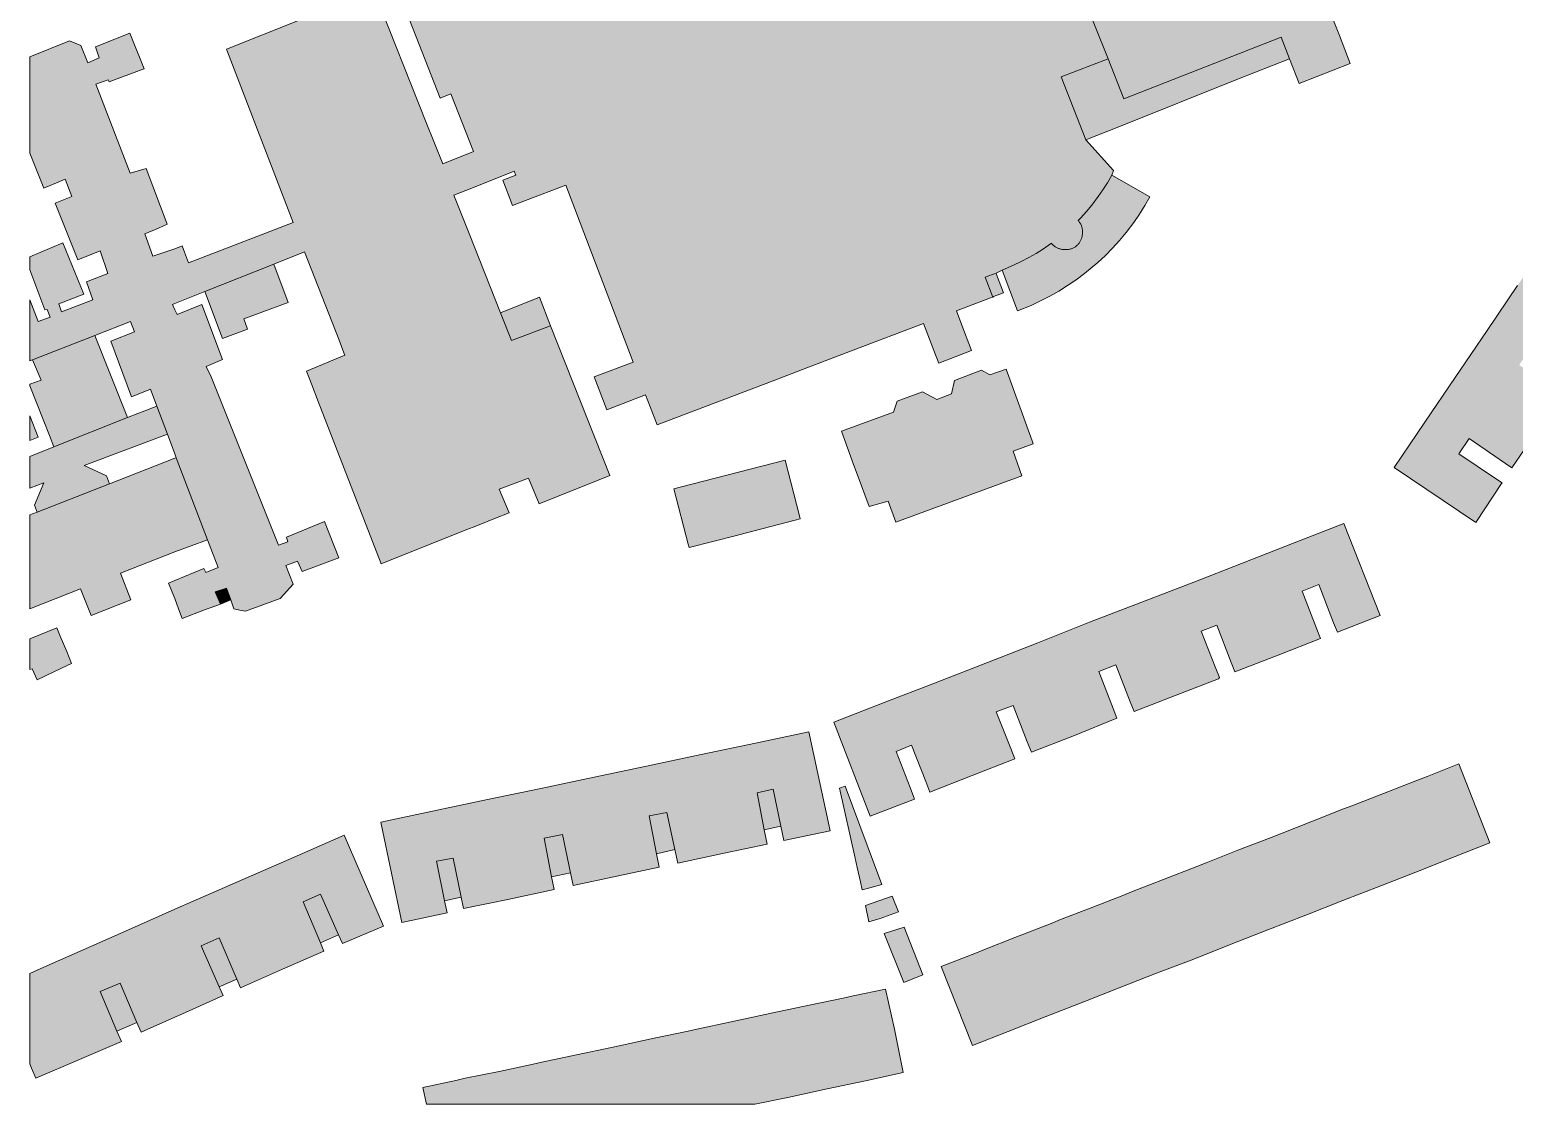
# Model space of a CAD drawing. Header units: millimetres. Extents: x -103 to 511, y -35 to 333.
# Drawn here: x -102.6 to 100.2, y -35.4 to 111.4 of the extents above; entities that cross this region are included whole.
import ezdxf

# ---------------------------------------------------------------- set-up
doc = ezdxf.new("R2010")
doc.units = ezdxf.units.MM
doc.header["$MEASUREMENT"] = 0
for name, color, linetype, lineweight in [('hospital', 7, 'Continuous', 0), ('public services', 7, 'Continuous', 0), ('residential', 7, 'Continuous', 0)]:
    doc.layers.add(name, color=color, linetype=linetype, lineweight=lineweight)

msp = doc.modelspace()

# ---------------------------------------------------------------- hatches: boundary and pattern name
at = {"layer": 'hospital', "true_color": 0x50b2e5, "transparency": 33554687}
h = msp.add_hatch(color=143, dxfattribs=at)
edge = h.paths.add_edge_path()
edge.add_spline(control_points=[(66.97, 170.95), (66.97, 170.95), (66.07, 173.4), (66.07, 173.4), (66.07, 173.4), (65.72, 173.25), (65.72, 173.25), (65.72, 173.25), (59.98, 171.01), (59.98, 171.01), (59.98, 171.01), (57.37, 169.95), (57.37, 169.95), (57.37, 169.95), (55.17, 169.1), (55.17, 169.1), (55.17, 169.1), (47.22, 165.95), (47.22, 165.95), (47.22, 165.95), (45.94, 165.45), (45.94, 165.45), (45.94, 165.45), (36.12, 161.55), (36.12, 161.55), (36.12, 161.55), (30.57, 159.4), (30.57, 159.4), (30.57, 159.4), (27.62, 158.25), (27.62, 158.25), (27.62, 158.25), (28.52, 155.85), (28.52, 155.85), (28.52, 155.85), (28.82, 155.1), (28.82, 155.1), (28.82, 155.1), (26.57, 154.2), (26.57, 154.2), (26.57, 154.2), (25.62, 153.85), (25.62, 153.85), (25.62, 153.85), (21.47, 152.2), (21.47, 152.2), (21.47, 152.2), (27.57, 137), (27.57, 137), (27.57, 137), (31.57, 138.55), (31.57, 138.55), (31.57, 138.55), (32.52, 138.95), (32.52, 138.95), (32.52, 138.95), (34.47, 134), (34.47, 134), (34.47, 134), (30.37, 132.4), (30.37, 132.4), (30.37, 132.4), (32.67, 126.6), (32.67, 126.6), (32.67, 126.6), (31.87, 126.3), (31.87, 126.3), (31.87, 126.3), (34.57, 119.35), (34.57, 119.35), (34.57, 119.35), (39.27, 121.2), (39.27, 121.2), (39.27, 121.2), (44.75, 107.41), (44.75, 107.41), (44.75, 107.41), (46.92, 101.95), (46.92, 101.95), (46.92, 101.95), (68.39, 110.39), (68.39, 110.39), (68.39, 110.39), (69.54, 107.43), (69.54, 107.43), (69.54, 107.43), (70.85, 104.08), (70.85, 104.08), (70.85, 104.08), (77.84, 106.8), (77.84, 106.8), (77.84, 106.8), (76.35, 110.61), (76.35, 110.61), (76.35, 110.61), (75.65, 112.43), (75.65, 112.43), (75.65, 112.43), (75.37, 113.14), (75.37, 113.14), (75.37, 113.14), (90.52, 119.1), (90.52, 119.1), (90.52, 119.1), (87.12, 127.75), (87.12, 127.75), (87.12, 127.75), (87.97, 128.05), (87.97, 128.05), (87.97, 128.05), (90.17, 128.95), (90.17, 128.95), (90.17, 128.95), (91.77, 124.85), (91.77, 124.85), (91.77, 124.85), (99.27, 127.75), (99.27, 127.75), (99.27, 127.75), (98.82, 128.85), (98.82, 128.85), (98.82, 128.85), (94.37, 140.15), (94.37, 140.15), (94.37, 140.15), (93.87, 141.5), (93.87, 141.5), (93.87, 141.5), (87.33, 158.39), (87.33, 158.39), (87.33, 158.39), (80.04, 155.83), (80.04, 155.83), (80.04, 155.83), (79.22, 157.9), (79.22, 157.9), (79.22, 157.9), (79.97, 158.2), (79.97, 158.2), (79.97, 158.2), (77.62, 164.2), (77.62, 164.2), (77.62, 164.2), (74.32, 162.9), (74.32, 162.9), (74.32, 162.9), (73.62, 162.65), (73.62, 162.65), (73.62, 162.65), (70.22, 171.35), (70.22, 171.35), (70.22, 171.35), (67.27, 170.25), (67.27, 170.25), (67.27, 170.25), (66.97, 170.95), (66.97, 170.95), (66.97, 170.95), (66.97, 170.95), (66.97, 170.95)], knot_values=[0, 0, 0, 0, 1, 1, 1, 2, 2, 2, 3, 3, 3, 4, 4, 4, 5, 5, 5, 6, 6, 6, 7, 7, 7, 8, 8, 8, 9, 9, 9, 10, 10, 10, 11, 11, 11, 12, 12, 12, 13, 13, 13, 14, 14, 14, 15, 15, 15, 16, 16, 16, 17, 17, 17, 18, 18, 18, 19, 19, 19, 20, 20, 20, 21, 21, 21, 22, 22, 22, 23, 23, 23, 24, 24, 24, 25, 25, 25, 26, 26, 26, 27, 27, 27, 28, 28, 28, 29, 29, 29, 30, 30, 30, 31, 31, 31, 32, 32, 32, 33, 33, 33, 34, 34, 34, 35, 35, 35, 36, 36, 36, 37, 37, 37, 38, 38, 38, 39, 39, 39, 40, 40, 40, 41, 41, 41, 42, 42, 42, 43, 43, 43, 44, 44, 44, 45, 45, 45, 46, 46, 46, 47, 47, 47, 48, 48, 48, 49, 49, 49, 50, 50, 50, 51, 51, 51, 52, 52, 52, 53, 53, 53, 53], degree=3, periodic=0)
edge = h.paths.add_edge_path()
edge.add_spline(control_points=[(49.49, 149.45), (49.49, 149.45), (59.54, 153.4), (59.54, 153.4), (59.54, 153.4), (62.74, 145.25), (62.74, 145.25), (62.74, 145.25), (52.69, 141.3), (52.69, 141.3), (52.69, 141.3), (49.49, 149.45), (49.49, 149.45), (49.49, 149.45), (49.49, 149.45), (49.49, 149.45)], knot_values=[0, 0, 0, 0, 1, 1, 1, 2, 2, 2, 3, 3, 3, 4, 4, 4, 5, 5, 5, 5], degree=3, periodic=0)
edge.add_line((49.49, 149.45), (49.49, 149.45))
edge = h.paths.add_edge_path()
edge.add_spline(control_points=[(50.92, 126.7), (50.92, 126.7), (56.67, 128.95), (56.67, 128.95), (56.67, 128.95), (70.27, 134.35), (70.27, 134.35), (70.27, 134.35), (73.47, 126.25), (73.47, 126.25), (73.47, 126.25), (59.77, 120.85), (59.77, 120.85), (59.77, 120.85), (54.12, 118.6), (54.12, 118.6), (54.12, 118.6), (50.92, 126.7), (50.92, 126.7)], knot_values=[0, 0, 0, 0, 1, 1, 1, 2, 2, 2, 3, 3, 3, 4, 4, 4, 5, 5, 5, 6, 6, 6, 6], degree=3, periodic=0)
edge.add_line((50.92, 126.7), (50.92, 126.7))
for points in [[(-102.55, 78.62), (-100.48, 73.15), (-100.18, 73.2), (-99.78, 72.15), (-101.38, 71.55), (-102.55, 74.5), (-102.55, 66.16), (-102.18, 66.3), (-93.64, 69.65), (-88.78, 71.55), (-88.23, 70.15), (-91.48, 68.85), (-88.63, 61.25), (-86.03, 62.3), (-85.18, 60), (-83.73, 56.15), (-82.73, 53.45), (-82.54, 52.94), (-78.26, 41.71), (-76.83, 37.95), (-78.48, 37.25), (-78.78, 37.8), (-82.73, 36.15), (-83.58, 35.8), (-83.08, 34.55), (-82.73, 33.7), (-82.23, 32.3), (-81.73, 30.95), (-78.68, 32.15), (-76.48, 32.95), (-77.23, 34.6), (-75.68, 35.1), (-75.08, 33.5), (-74.68, 32.3), (-73.63, 32.05), (-73.08, 31.95), (-68.33, 33.7), (-66.58, 35.65), (-67.58, 38.2), (-65.98, 38.8), (-65.33, 37.4), (-60.33, 39.25), (-62.28, 44.2), (-67.48, 42.1), (-67.28, 41.45), (-68.58, 41), (-77.78, 64), (-78.43, 65.4), (-76.23, 66.35), (-79.03, 73.85), (-82.43, 72.5), (-82.73, 73.15), (-83.03, 73.85), (-82.73, 74), (-78.61, 75.64), (-69.19, 79.39), (-65.03, 81.05), (-60.28, 69), (-59.63, 67.25), (-59.51, 66.96), (-64.76, 64.77), (-64.03, 62.9), (-63.13, 60.6), (-54.53, 38.45), (-42.85, 43.11), (-41.63, 43.59), (-38.93, 44.66), (-37.08, 45.4), (-38.43, 48.65), (-34.43, 50.15), (-32.98, 46.65), (-23.33, 50.5), (-31.43, 70.95), (-36.73, 68.95), (-38.23, 72.75), (-42.53, 83.55), (-44.63, 88.8), (-42.18, 89.75), (-36.36, 92.1), (-36.14, 91.52), (-37.92, 90.85), (-36.61, 87.4), (-34.83, 88.08), (-29.34, 90.17), (-20.13, 66.01), (-25.46, 63.98), (-23.74, 59.49), (-18.42, 61.52), (-17.5, 59.09), (-16.85, 57.41), (-1, 63.46), (3.6, 65.21), (9.93, 67.62), (19.55, 71.29), (21.19, 66.99), (21.62, 65.87), (26.1, 67.58), (24.78, 71.04), (24.03, 73), (28.7, 74.78), (28.99, 74.89), (27.95, 77.6), (29.45, 78.17), (30.27, 78.54), (31.84, 79.24), (32.88, 79.73), (33.92, 80.27), (34.94, 80.85), (35.92, 81.47), (36.9, 82.14), (37.02, 82.23), (37.08, 82.15), (37.15, 82.08), (37.22, 82.01), (37.3, 81.94), (37.37, 81.88), (37.45, 81.82), (37.53, 81.76), (37.62, 81.71), (37.71, 81.66), (37.79, 81.62), (37.88, 81.57), (37.98, 81.54), (38.07, 81.5), (38.17, 81.47), (38.26, 81.44), (38.36, 81.42), (38.46, 81.4), (38.56, 81.38), (38.66, 81.37), (38.76, 81.36), (38.86, 81.36), (38.96, 81.36), (39.06, 81.36), (39.16, 81.37), (39.26, 81.38), (39.36, 81.39), (39.46, 81.41), (39.55, 81.43), (39.65, 81.46), (39.75, 81.49), (39.84, 81.52), (39.93, 81.56), (40.02, 81.6), (40.11, 81.65), (40.2, 81.7), (40.28, 81.75), (40.36, 81.81), (40.46, 81.89), (40.53, 81.96), (40.61, 82.03), (40.67, 82.1), (40.74, 82.18), (40.8, 82.26), (40.85, 82.34), (40.91, 82.42), (40.96, 82.51), (41, 82.6), (41.04, 82.69), (41.08, 82.78), (41.12, 82.87), (41.15, 82.97), (41.18, 83.06), (41.2, 83.16), (41.22, 83.26), (41.23, 83.36), (41.25, 83.46), (41.26, 83.56), (41.26, 83.66), (41.26, 83.76), (41.26, 83.86), (41.25, 83.96), (41.24, 84.06), (41.23, 84.16), (41.21, 84.26), (41.19, 84.36), (41.16, 84.45), (41.13, 84.55), (41.1, 84.64), (41.06, 84.73), (41.02, 84.82), (40.97, 84.91), (40.92, 85), (40.87, 85.08), (40.81, 85.17), (40.75, 85.24), (40.66, 85.35), (41.01, 85.71), (41.8, 86.58), (42.55, 87.46), (43.41, 88.6), (44.05, 89.53), (44.66, 90.48), (45.26, 91.54), (45.47, 92.19), (41.72, 96.35), (38.36, 104.97), (44.75, 107.41), (39.27, 121.2), (34.57, 119.35), (31.87, 126.3), (32.67, 126.6), (30.37, 132.4), (34.47, 134), (32.52, 138.95), (31.57, 138.55), (27.57, 137), (26.43, 135.89), (24.92, 135.8), (23.95, 135.61), (22.77, 135.2), (19.81, 134), (17.77, 139.28), (12.67, 152.45), (10.07, 159.2), (9.97, 159.45), (-19.74, 147.93), (-58.48, 132.9), (-53.13, 119.1), (-46.48, 102.05), (-45.03, 102.65), (-41.93, 94.75), (-46.13, 93.1), (-48.38, 98.75), (-55.53, 116.8), (-75.68, 108.75), (-75.53, 108.4), (-66.58, 85.05), (-80.88, 79.55), (-81.43, 81), (-81.73, 81.9), (-82.73, 81.45), (-85.73, 80.45), (-86.83, 83.5), (-84.98, 84.3), (-83.78, 84.85), (-86.63, 92.45), (-88.83, 91.8), (-93.53, 103.95), (-91.83, 104.55), (-91.68, 104.3), (-87.18, 105.95), (-86.93, 106.05), (-88.88, 110.95), (-93.58, 109.05), (-93.08, 107.55), (-94.63, 106.9), (-95.58, 109.25), (-97.13, 109.9), (-102.55, 107.7), (-102.55, 94.53), (-100.61, 89.77), (-97.72, 90.99), (-96.78, 88.6), (-99.08, 87.7), (-95.98, 79.95), (-92.93, 81.2), (-91.88, 78.1), (-94.78, 76.95), (-93.93, 74.5), (-98.23, 72.85), (-98.58, 73.95), (-95.18, 75.3), (-98.03, 82.3), (-102.55, 80.4)], [(44.75, 107.41), (38.36, 104.97), (41.72, 96.35), (46.22, 98.15), (62.57, 104.7), (69.54, 107.43), (68.39, 110.39), (46.92, 101.95)], [(45.26, 91.54), (44.66, 90.48), (44.05, 89.53), (43.41, 88.6), (42.55, 87.46), (41.8, 86.58), (41.01, 85.71), (40.66, 85.35), (40.75, 85.24), (40.81, 85.17), (40.87, 85.08), (40.92, 85), (40.97, 84.91), (41.02, 84.82), (41.06, 84.73), (41.1, 84.64), (41.13, 84.55), (41.16, 84.45), (41.19, 84.36), (41.21, 84.26), (41.23, 84.16), (41.24, 84.06), (41.25, 83.96), (41.26, 83.86), (41.26, 83.76), (41.26, 83.66), (41.26, 83.56), (41.25, 83.46), (41.23, 83.36), (41.22, 83.26), (41.2, 83.16), (41.18, 83.06), (41.15, 82.97), (41.12, 82.87), (41.08, 82.78), (41.04, 82.69), (41, 82.6), (40.96, 82.51), (40.91, 82.42), (40.85, 82.34), (40.8, 82.26), (40.74, 82.18), (40.67, 82.1), (40.61, 82.03), (40.53, 81.96), (40.46, 81.89), (40.36, 81.81), (40.28, 81.75), (40.2, 81.7), (40.11, 81.65), (40.02, 81.6), (39.93, 81.56), (39.84, 81.52), (39.75, 81.49), (39.65, 81.46), (39.55, 81.43), (39.46, 81.41), (39.36, 81.39), (39.26, 81.38), (39.16, 81.37), (39.06, 81.36), (38.96, 81.36), (38.86, 81.36), (38.76, 81.36), (38.66, 81.37), (38.56, 81.38), (38.46, 81.4), (38.36, 81.42), (38.26, 81.44), (38.17, 81.47), (38.07, 81.5), (37.98, 81.54), (37.88, 81.57), (37.79, 81.62), (37.71, 81.66), (37.62, 81.71), (37.53, 81.76), (37.45, 81.82), (37.37, 81.88), (37.3, 81.94), (37.22, 82.01), (37.15, 82.08), (37.08, 82.15), (37.02, 82.23), (36.9, 82.14), (35.92, 81.47), (34.94, 80.85), (33.92, 80.27), (32.88, 79.73), (31.84, 79.24), (30.27, 78.54), (32.39, 72.98), (34.26, 73.75), (35.54, 74.35), (36.79, 75), (38.02, 75.7), (39.21, 76.45), (40.38, 77.25), (41.51, 78.09), (43.35, 79.62), (44.38, 80.58), (45.37, 81.58), (46.32, 82.63), (47.23, 83.71), (48.28, 85.09), (49.05, 86.22), (49.79, 87.37), (50.47, 88.56)], [(-69.19, 79.39), (-78.61, 75.64), (-76.23, 69.24), (-72.8, 70.52), (-73.31, 71.9), (-67.24, 74.15)], [(29.45, 78.17), (27.95, 77.6), (28.99, 74.89), (29.12, 74.94), (30.48, 75.46), (29.52, 77.98)], [(-38.23, 72.75), (-36.73, 68.95), (-31.43, 70.95), (-32.93, 74.85)], [(-102.55, 62.97), (-102.55, 62.77), (-101.58, 60.33), (-99.86, 55.98), (-99.24, 54.43), (-89.18, 58.41), (-93.64, 69.65), (-102.18, 66.3), (-100.98, 63.55)], [(-102.55, 53.12), (-102.55, 48.76), (-100.63, 49.5), (-101.88, 46.45), (-101.53, 45.51), (-91.64, 49.38), (-92.08, 50.45), (-95.13, 51.85), (-83.73, 56.15), (-85.18, 60), (-89.18, 58.41), (-99.24, 54.43)], [(-102.55, 55.29), (-101.4, 55.75), (-102.55, 58.65)], [(-102.55, 45.11), (-102.55, 32.31), (-95.6, 35.04), (-94.16, 31.38), (-88.74, 33.51), (-90.17, 37.16), (-82.73, 40.08), (-78.26, 41.71), (-82.54, 52.94), (-82.73, 52.87), (-91.64, 49.38), (-101.53, 45.51)], [(-76.48, 32.95), (-75.08, 33.5), (-75.68, 35.1), (-77.23, 34.6)], [(-102.55, 28.19), (-102.55, 23.99), (-102.23, 24.1), (-101.53, 22.6), (-98.23, 24.2), (-96.83, 24.8), (-97.48, 26.45), (-98.38, 28.55), (-98.83, 29.7)]]:
    msp.add_hatch(color=143, dxfattribs=at).paths.add_polyline_path(points)
at = {"layer": 'public services', "true_color": 0xef5797, "transparency": 33554687}
for points in [[(10.47, 50.67), (12.12, 46.25), (14.72, 47), (15.77, 44.15), (32.97, 50.45), (31.77, 53.85), (34.52, 54.85), (34.38, 55.24), (30.82, 65.05), (28.62, 64.25), (27.47, 64.9), (23.77, 63.5), (23.37, 61.65), (21.37, 60.9), (19.42, 61.95), (15.92, 60.65), (15.42, 59.15), (8.32, 56.55), (9.97, 52)], [(2.02, 44.4), (2.7, 44.58), (2.59, 45.01), (0.63, 52.62), (-13.7, 48.92), (-14.57, 48.7), (-12.61, 41.14), (-12.49, 40.66), (-6, 42.33), (-4.82, 42.63)]]:
    msp.add_hatch(color=233, dxfattribs=at).paths.add_polyline_path(points)
at = {"layer": 'residential', "true_color": 0xfedcaf, "transparency": 33554687}
for points in [[(145.57, 118.6), (144.47, 119.35), (134.36, 126.19), (130.8, 128.6), (130.76, 128.62), (128.7, 125.55), (127.96, 124.45), (131.56, 122.02), (130.17, 119.95), (125.92, 113.7), (121.57, 107.3), (117.57, 101.35), (113.22, 94.95), (109.02, 88.8), (104.97, 82.75), (100.67, 76.45), (96.52, 70.3), (92.17, 63.9), (88.02, 57.8), (83.82, 51.6), (94.97, 44.1), (98.51, 49.41), (98.57, 49.5), (97.69, 50.09), (92.67, 53.45), (94.07, 55.55), (99.06, 52.14), (99.92, 51.55), (103.27, 56.45), (106.77, 61.6), (105.82, 62.25), (100.92, 65.6), (102.27, 67.65), (107.21, 64.32), (108.12, 63.7), (111.62, 68.9), (115.12, 74), (114.14, 74.67), (109.27, 78), (110.72, 80.2), (115.62, 76.88), (116.61, 76.2), (120.12, 81.35), (123.62, 86.5), (122.55, 87.23), (117.77, 90.45), (119.27, 92.7), (124.04, 89.46), (125.17, 88.7), (128.62, 93.7), (132.02, 98.7), (131.12, 99.31), (126.12, 102.7), (127.57, 104.9), (132.63, 101.51), (133.54, 100.9), (136.97, 106), (140.37, 111.05), (139.55, 111.61), (134.42, 115.1), (135.67, 117), (140.83, 113.46), (141.72, 112.85), (141.73, 112.88)], [(76.97, 43.95), (70.17, 41.3), (62.97, 38.5), (56.47, 35.95), (49.22, 33.15), (42.22, 30.45), (35.17, 27.65), (28.27, 24.95), (21.02, 22.15), (14.17, 19.5), (7.27, 16.8), (12.27, 3.95), (18.32, 6.3), (17.71, 7.88), (15.82, 12.8), (17.92, 13.65), (19.85, 8.71), (20.42, 7.25), (26.17, 9.5), (31.77, 11.7), (32.02, 11.8), (31.45, 13.23), (29.47, 18.2), (31.77, 19.1), (33.72, 14.11), (34.27, 12.7), (40.17, 15), (45.95, 17.34), (45.43, 18.67), (43.47, 23.75), (45.82, 24.65), (47.79, 19.59), (48.31, 18.26), (54.07, 20.5), (59.82, 22.75), (59.97, 22.9), (59.48, 24.14), (57.47, 29.25), (59.62, 30.05), (61.58, 24.96), (62.07, 23.7), (67.97, 25.95), (73.77, 28.25), (73.28, 29.51), (71.27, 34.7), (73.52, 35.6), (75.56, 30.4), (76.07, 29.1), (81.92, 31.4)], [(3.87, 15.5), (-3.43, 13.95), (-10.83, 12.4), (-18.28, 10.8), (-25.43, 9.3), (-32.73, 7.75), (-40.03, 6.25), (-47.53, 4.65), (-54.58, 3.15), (-54.53, 2.9), (-51.73, -10.55), (-45.53, -9.25), (-45.88, -7.58), (-46.98, -2.2), (-44.73, -1.75), (-43.61, -7.08), (-43.28, -8.65), (-37.23, -7.4), (-30.93, -6.05), (-31.26, -4.34), (-32.28, 0.95), (-29.78, 1.45), (-28.69, -3.77), (-28.33, -5.5), (-22.33, -4.25), (-16.58, -3), (-16.94, -1.17), (-17.93, 4), (-15.53, 4.45), (-14.43, -0.61), (-14.03, -2.45), (-7.93, -1.15), (-1.83, 0.15), (-2.21, 2.09), (-3.18, 7.15), (-0.98, 7.65), (0.06, 2.6), (0.46, 0.66), (6.77, 1.95)], [(61.57, -13.5), (66.57, -11.55), (71.77, -9.55), (76.82, -7.55), (82.02, -5.55), (86.77, -3.7), (92.17, -1.55), (96.92, 0.3), (92.67, 11.1), (88.32, 9.4), (87.02, 8.9), (82.37, 7.05), (78.07, 5.4), (76.92, 4.95), (72.67, 3.3), (68.32, 1.55), (67.02, 1.05), (62.47, -0.7), (58.17, -2.4), (56.87, -2.9), (52.17, -4.75), (47.97, -6.35), (46.77, -6.85), (42.32, -8.6), (38.27, -10.15), (36.97, -10.7), (32.02, -12.6), (27.87, -14.25), (26.77, -14.7), (21.97, -16.55), (26.22, -27.35), (31.12, -25.45), (36.17, -23.45), (41.42, -21.4), (46.27, -19.5), (51.37, -17.5), (56.47, -15.55)], [(-2.21, 2.09), (0.06, 2.6), (-0.98, 7.65), (-3.18, 7.15)], [(11.17, -6.1), (12.21, -5.81), (13.04, -5.58), (13.83, -5.37), (8.83, 8.08), (8.07, 7.8), (10.21, -1.79), (10.49, -3.04), (10.92, -4.99)], [(-16.94, -1.17), (-14.43, -0.61), (-15.53, 4.45), (-17.93, 4)], [(-102.55, -17.53), (-102.55, -29.89), (-102.31, -30.48), (-101.73, -31.85), (-95.73, -29.3), (-90.03, -26.8), (-90.63, -25.41), (-92.93, -20), (-90.18, -18.85), (-87.9, -24.22), (-87.33, -25.55), (-82.73, -23.5), (-81.68, -23.05), (-76.13, -20.55), (-76.66, -19.34), (-79.13, -13.75), (-76.68, -12.65), (-74.28, -18.31), (-73.78, -19.5), (-68.03, -16.95), (-62.36, -14.47), (-62.84, -13.34), (-65.18, -7.75), (-62.83, -6.7), (-60.36, -12.26), (-59.83, -13.45), (-54.23, -11.05), (-59.58, 1.35), (-66.43, -1.65), (-73.43, -4.7), (-80.23, -7.65), (-82.73, -8.75), (-87.03, -10.65), (-94.13, -13.8), (-101.03, -16.85)], [(-31.26, -4.34), (-28.69, -3.77), (-29.78, 1.45), (-32.28, 0.95)], [(-45.88, -7.58), (-43.61, -7.08), (-44.73, -1.75), (-46.98, -2.2)], [(-60.36, -12.26), (-62.83, -6.7), (-65.18, -7.75), (-62.84, -13.34)], [(13.62, -10), (16.12, -9.1), (15.27, -6.95), (11.62, -8.25), (12.07, -10.45)], [(19.47, -17.7), (16.92, -11.2), (14.17, -12.05), (16.87, -18.75)], [(-74.28, -18.31), (-76.68, -12.65), (-79.13, -13.75), (-76.66, -19.34)], [(-90.63, -25.41), (-87.9, -24.22), (-90.18, -18.85), (-92.93, -20)], [(-48.34, -35.4), (-3.52, -35.4), (1.02, -34.45), (6.37, -33.3), (11.62, -32.2), (16.77, -31.05), (15.57, -25.15), (14.37, -19.65), (9.92, -20.6), (8.57, -20.9), (3.92, -21.85), (-1.03, -22.9), (-2.08, -23.15), (-6.73, -24.15), (-11.43, -25.15), (-12.63, -25.4), (-17.23, -26.35), (-22.03, -27.4), (-23.08, -27.65), (-27.88, -28.65), (-32.58, -29.65), (-33.78, -29.9), (-38.43, -30.9), (-43.08, -31.85), (-44.33, -32.15), (-48.83, -33.1)]]:
    msp.add_hatch(color=41, dxfattribs=at).paths.add_polyline_path(points)

# ---------------------------------------------------------------- linework, layer by layer
at = {"layer": 'hospital', "color": 18, "lineweight": 5, "true_color": 0x000000}
for points in [[(-53.13, 119.1), (-46.48, 102.05), (-45.03, 102.65), (-41.93, 94.75), (-46.13, 93.1), (-48.38, 98.75), (-55.53, 116.8), (-75.68, 108.75), (-75.53, 108.4), (-66.58, 85.05), (-80.88, 79.55), (-81.43, 81), (-81.73, 81.9), (-82.73, 81.45), (-85.73, 80.45), (-86.83, 83.5), (-84.98, 84.3), (-83.78, 84.85), (-86.63, 92.45), (-88.83, 91.8), (-93.53, 103.95), (-91.83, 104.55), (-91.68, 104.3), (-87.18, 105.95), (-86.93, 106.05), (-88.88, 110.95), (-93.58, 109.05), (-93.08, 107.55), (-94.63, 106.9), (-95.58, 109.25), (-97.13, 109.9), (-102.55, 107.7), (-102.55, 94.53), (-100.61, 89.77), (-97.72, 90.99), (-96.78, 88.6), (-99.08, 87.7), (-95.98, 79.95), (-92.93, 81.2), (-91.88, 78.1), (-94.78, 76.95), (-93.93, 74.5), (-98.23, 72.85), (-98.58, 73.95), (-95.18, 75.3), (-98.03, 82.3), (-102.55, 80.4), (-102.55, 78.62), (-100.48, 73.15), (-100.18, 73.2), (-99.78, 72.15), (-101.38, 71.55), (-102.55, 74.5), (-102.55, 66.16), (-102.18, 66.3), (-93.64, 69.65), (-88.78, 71.55), (-88.23, 70.15), (-91.48, 68.85), (-88.63, 61.25), (-86.03, 62.3), (-85.18, 60), (-83.73, 56.15), (-82.73, 53.45), (-82.54, 52.94), (-78.26, 41.71), (-76.83, 37.95), (-78.48, 37.25), (-78.78, 37.8), (-82.73, 36.15), (-83.58, 35.8), (-83.08, 34.55), (-82.73, 33.7), (-82.23, 32.3), (-81.73, 30.95), (-78.68, 32.15), (-76.48, 32.95), (-77.23, 34.6), (-75.68, 35.1), (-75.08, 33.5), (-74.68, 32.3), (-73.63, 32.05), (-73.08, 31.95), (-68.33, 33.7), (-66.58, 35.65), (-67.58, 38.2), (-65.98, 38.8), (-65.33, 37.4), (-60.33, 39.25), (-62.28, 44.2), (-67.48, 42.1), (-67.28, 41.45), (-68.58, 41), (-77.78, 64), (-78.43, 65.4), (-76.23, 66.35), (-79.03, 73.85), (-82.43, 72.5), (-82.73, 73.15), (-83.03, 73.85), (-82.73, 74), (-78.61, 75.64), (-69.19, 79.39), (-65.03, 81.05), (-60.28, 69), (-59.63, 67.25), (-59.51, 66.96), (-64.76, 64.77), (-64.03, 62.9), (-63.13, 60.6), (-54.53, 38.45), (-42.85, 43.11), (-41.63, 43.59), (-38.93, 44.66), (-37.08, 45.4), (-38.43, 48.65), (-34.43, 50.15), (-32.98, 46.65), (-23.33, 50.5), (-31.43, 70.95), (-36.73, 68.95), (-38.23, 72.75), (-42.53, 83.55), (-44.63, 88.8), (-42.18, 89.75), (-36.36, 92.1), (-36.14, 91.52), (-37.92, 90.85), (-36.61, 87.4), (-34.83, 88.08), (-29.34, 90.17), (-20.13, 66.01), (-25.46, 63.98), (-23.74, 59.49), (-18.42, 61.52), (-17.5, 59.09), (-16.85, 57.41), (-1, 63.46), (3.6, 65.21), (9.93, 67.62), (19.55, 71.29), (21.19, 66.99), (21.62, 65.87), (26.1, 67.58), (24.78, 71.04), (24.03, 73), (28.7, 74.78), (28.99, 74.89), (27.95, 77.6), (29.45, 78.17), (30.27, 78.54), (31.84, 79.24), (32.88, 79.73), (33.92, 80.27), (34.94, 80.85), (35.92, 81.47), (36.9, 82.14), (37.02, 82.23), (37.08, 82.15), (37.15, 82.08), (37.22, 82.01), (37.3, 81.94), (37.37, 81.88), (37.45, 81.82), (37.53, 81.76), (37.62, 81.71), (37.71, 81.66), (37.79, 81.62), (37.88, 81.57), (37.98, 81.54), (38.07, 81.5), (38.17, 81.47), (38.26, 81.44), (38.36, 81.42), (38.46, 81.4), (38.56, 81.38), (38.66, 81.37), (38.76, 81.36), (38.86, 81.36), (38.96, 81.36), (39.06, 81.36), (39.16, 81.37), (39.26, 81.38), (39.36, 81.39), (39.46, 81.41), (39.55, 81.43), (39.65, 81.46), (39.75, 81.49), (39.84, 81.52), (39.93, 81.56), (40.02, 81.6), (40.11, 81.65), (40.2, 81.7), (40.28, 81.75), (40.36, 81.81), (40.46, 81.89), (40.53, 81.96), (40.61, 82.03), (40.67, 82.1), (40.74, 82.18), (40.8, 82.26), (40.85, 82.34), (40.91, 82.42), (40.96, 82.51), (41, 82.6), (41.04, 82.69), (41.08, 82.78), (41.12, 82.87), (41.15, 82.97), (41.18, 83.06), (41.2, 83.16), (41.22, 83.26), (41.23, 83.36), (41.25, 83.46), (41.26, 83.56), (41.26, 83.66), (41.26, 83.76), (41.26, 83.86), (41.25, 83.96), (41.24, 84.06), (41.23, 84.16), (41.21, 84.26), (41.19, 84.36), (41.16, 84.45), (41.13, 84.55), (41.1, 84.64), (41.06, 84.73), (41.02, 84.82), (40.97, 84.91), (40.92, 85), (40.87, 85.08), (40.81, 85.17), (40.75, 85.24), (40.66, 85.35), (41.01, 85.71), (41.8, 86.58), (42.55, 87.46), (43.41, 88.6), (44.05, 89.53), (44.66, 90.48), (45.26, 91.54), (45.47, 92.19), (41.72, 96.35), (38.36, 104.97), (44.75, 107.41), (39.27, 121.2)], [(39.27, 121.2), (44.75, 107.41), (46.92, 101.95), (68.39, 110.39), (69.54, 107.43), (70.85, 104.08), (77.84, 106.8), (76.35, 110.61), (75.65, 112.43)]]:
    msp.add_lwpolyline(points, dxfattribs=at)
at = {"layer": 'hospital'}
msp.add_lwpolyline([(-53.13, 119.1), (-46.48, 102.05), (-45.03, 102.65), (-41.93, 94.75), (-46.13, 93.1), (-48.38, 98.75), (-55.53, 116.8), (-75.68, 108.75), (-75.53, 108.4), (-66.58, 85.05), (-80.88, 79.55), (-81.43, 81), (-81.73, 81.9), (-82.73, 81.45), (-85.73, 80.45), (-86.83, 83.5), (-84.98, 84.3), (-83.78, 84.85), (-86.63, 92.45), (-88.83, 91.8), (-93.53, 103.95), (-91.83, 104.55), (-91.68, 104.3), (-87.18, 105.95), (-86.93, 106.05), (-88.88, 110.95), (-93.58, 109.05), (-93.08, 107.55), (-94.63, 106.9), (-95.58, 109.25), (-97.13, 109.9), (-102.55, 107.7), (-102.55, 94.53), (-100.61, 89.77), (-97.72, 90.99), (-96.78, 88.6), (-99.08, 87.7), (-95.98, 79.95), (-92.93, 81.2), (-91.88, 78.1), (-94.78, 76.95), (-93.93, 74.5), (-98.23, 72.85), (-98.58, 73.95), (-95.18, 75.3), (-98.03, 82.3), (-102.55, 80.4), (-102.55, 78.62), (-100.48, 73.15), (-100.18, 73.2), (-99.78, 72.15), (-101.38, 71.55), (-102.55, 74.5), (-102.55, 66.16), (-102.18, 66.3), (-93.64, 69.65), (-88.78, 71.55), (-88.23, 70.15), (-91.48, 68.85), (-88.63, 61.25), (-86.03, 62.3), (-85.18, 60), (-83.73, 56.15), (-82.73, 53.45), (-82.54, 52.94), (-78.26, 41.71), (-76.83, 37.95), (-78.48, 37.25), (-78.78, 37.8), (-82.73, 36.15), (-83.58, 35.8), (-83.08, 34.55), (-82.73, 33.7), (-82.23, 32.3), (-81.73, 30.95), (-78.68, 32.15), (-76.48, 32.95), (-77.23, 34.6), (-75.68, 35.1), (-75.08, 33.5), (-74.68, 32.3), (-73.63, 32.05), (-73.08, 31.95), (-68.33, 33.7), (-66.58, 35.65), (-67.58, 38.2), (-65.98, 38.8), (-65.33, 37.4), (-60.33, 39.25), (-62.28, 44.2), (-67.48, 42.1), (-67.28, 41.45), (-68.58, 41), (-77.78, 64), (-78.43, 65.4), (-76.23, 66.35), (-79.03, 73.85), (-82.43, 72.5), (-82.73, 73.15), (-83.03, 73.85), (-82.73, 74), (-78.61, 75.64), (-69.19, 79.39), (-65.03, 81.05), (-60.28, 69), (-59.63, 67.25), (-59.51, 66.96), (-64.76, 64.77), (-64.03, 62.9), (-63.13, 60.6), (-54.53, 38.45), (-42.85, 43.11), (-41.63, 43.59), (-38.93, 44.66), (-37.08, 45.4), (-38.43, 48.65), (-34.43, 50.15), (-32.98, 46.65), (-23.33, 50.5), (-31.43, 70.95), (-36.73, 68.95), (-38.23, 72.75), (-42.53, 83.55), (-44.63, 88.8), (-42.18, 89.75), (-36.36, 92.1), (-36.14, 91.52), (-37.92, 90.85), (-36.61, 87.4), (-34.83, 88.08), (-29.34, 90.17), (-20.13, 66.01), (-25.46, 63.98), (-23.74, 59.49), (-18.42, 61.52), (-17.5, 59.09), (-16.85, 57.41), (-1, 63.46), (3.6, 65.21), (9.93, 67.62), (19.55, 71.29), (21.19, 66.99), (21.62, 65.87), (26.1, 67.58), (24.78, 71.04), (24.03, 73), (28.7, 74.78), (28.99, 74.89), (27.95, 77.6), (29.45, 78.17), (30.27, 78.54), (31.84, 79.24), (32.88, 79.73), (33.92, 80.27), (34.94, 80.85), (35.92, 81.47), (36.9, 82.14), (37.02, 82.23), (37.08, 82.15), (37.15, 82.08), (37.22, 82.01), (37.3, 81.94), (37.37, 81.88), (37.45, 81.82), (37.53, 81.76), (37.62, 81.71), (37.71, 81.66), (37.79, 81.62), (37.88, 81.57), (37.98, 81.54), (38.07, 81.5), (38.17, 81.47), (38.26, 81.44), (38.36, 81.42), (38.46, 81.4), (38.56, 81.38), (38.66, 81.37), (38.76, 81.36), (38.86, 81.36), (38.96, 81.36), (39.06, 81.36), (39.16, 81.37), (39.26, 81.38), (39.36, 81.39), (39.46, 81.41), (39.55, 81.43), (39.65, 81.46), (39.75, 81.49), (39.84, 81.52), (39.93, 81.56), (40.02, 81.6), (40.11, 81.65), (40.2, 81.7), (40.28, 81.75), (40.36, 81.81), (40.46, 81.89), (40.53, 81.96), (40.61, 82.03), (40.67, 82.1), (40.74, 82.18), (40.8, 82.26), (40.85, 82.34), (40.91, 82.42), (40.96, 82.51), (41, 82.6), (41.04, 82.69), (41.08, 82.78), (41.12, 82.87), (41.15, 82.97), (41.18, 83.06), (41.2, 83.16), (41.22, 83.26), (41.23, 83.36), (41.25, 83.46), (41.26, 83.56), (41.26, 83.66), (41.26, 83.76), (41.26, 83.86), (41.25, 83.96), (41.24, 84.06), (41.23, 84.16), (41.21, 84.26), (41.19, 84.36), (41.16, 84.45), (41.13, 84.55), (41.1, 84.64), (41.06, 84.73), (41.02, 84.82), (40.97, 84.91), (40.92, 85), (40.87, 85.08), (40.81, 85.17), (40.75, 85.24), (40.66, 85.35), (41.01, 85.71), (41.8, 86.58), (42.55, 87.46), (43.41, 88.6), (44.05, 89.53), (44.66, 90.48), (45.26, 91.54), (45.47, 92.19), (41.72, 96.35), (38.36, 104.97), (44.75, 107.41), (39.27, 121.2)], dxfattribs=at)
at = {"layer": 'hospital', "color": 18, "lineweight": 5, "true_color": 0x000000}
for points in [[(44.75, 107.41), (38.36, 104.97), (41.72, 96.35), (46.22, 98.15), (62.57, 104.7), (69.54, 107.43), (68.39, 110.39), (46.92, 101.95)], [(45.26, 91.54), (44.66, 90.48), (44.05, 89.53), (43.41, 88.6), (42.55, 87.46), (41.8, 86.58), (41.01, 85.71), (40.66, 85.35), (40.75, 85.24), (40.81, 85.17), (40.87, 85.08), (40.92, 85), (40.97, 84.91), (41.02, 84.82), (41.06, 84.73), (41.1, 84.64), (41.13, 84.55), (41.16, 84.45), (41.19, 84.36), (41.21, 84.26), (41.23, 84.16), (41.24, 84.06), (41.25, 83.96), (41.26, 83.86), (41.26, 83.76), (41.26, 83.66), (41.26, 83.56), (41.25, 83.46), (41.23, 83.36), (41.22, 83.26), (41.2, 83.16), (41.18, 83.06), (41.15, 82.97), (41.12, 82.87), (41.08, 82.78), (41.04, 82.69), (41, 82.6), (40.96, 82.51), (40.91, 82.42), (40.85, 82.34), (40.8, 82.26), (40.74, 82.18), (40.67, 82.1), (40.61, 82.03), (40.53, 81.96), (40.46, 81.89), (40.36, 81.81), (40.28, 81.75), (40.2, 81.7), (40.11, 81.65), (40.02, 81.6), (39.93, 81.56), (39.84, 81.52), (39.75, 81.49), (39.65, 81.46), (39.55, 81.43), (39.46, 81.41), (39.36, 81.39), (39.26, 81.38), (39.16, 81.37), (39.06, 81.36), (38.96, 81.36), (38.86, 81.36), (38.76, 81.36), (38.66, 81.37), (38.56, 81.38), (38.46, 81.4), (38.36, 81.42), (38.26, 81.44), (38.17, 81.47), (38.07, 81.5), (37.98, 81.54), (37.88, 81.57), (37.79, 81.62), (37.71, 81.66), (37.62, 81.71), (37.53, 81.76), (37.45, 81.82), (37.37, 81.88), (37.3, 81.94), (37.22, 82.01), (37.15, 82.08), (37.08, 82.15), (37.02, 82.23), (36.9, 82.14), (35.92, 81.47), (34.94, 80.85), (33.92, 80.27), (32.88, 79.73), (31.84, 79.24), (30.27, 78.54), (32.39, 72.98), (34.26, 73.75), (35.54, 74.35), (36.79, 75), (38.02, 75.7), (39.21, 76.45), (40.38, 77.25), (41.51, 78.09), (43.35, 79.62), (44.38, 80.58), (45.37, 81.58), (46.32, 82.63), (47.23, 83.71), (48.28, 85.09), (49.05, 86.22), (49.79, 87.37), (50.47, 88.56)], [(-69.19, 79.39), (-78.61, 75.64), (-76.23, 69.24), (-72.8, 70.52), (-73.31, 71.9), (-67.24, 74.15)], [(29.45, 78.17), (27.95, 77.6), (28.99, 74.89), (29.12, 74.94), (30.48, 75.46), (29.52, 77.98)], [(-38.23, 72.75), (-36.73, 68.95), (-31.43, 70.95), (-32.93, 74.85)], [(-102.55, 62.97), (-102.55, 62.77), (-101.58, 60.33), (-99.86, 55.98), (-99.24, 54.43), (-89.18, 58.41), (-93.64, 69.65), (-102.18, 66.3), (-100.98, 63.55)], [(-102.55, 53.12), (-102.55, 48.76), (-100.63, 49.5), (-101.88, 46.45), (-101.53, 45.51), (-91.64, 49.38), (-92.08, 50.45), (-95.13, 51.85), (-83.73, 56.15), (-85.18, 60), (-89.18, 58.41), (-99.24, 54.43)], [(-102.55, 55.29), (-101.4, 55.75), (-102.55, 58.65)], [(-102.55, 45.11), (-102.55, 32.31), (-95.6, 35.04), (-94.16, 31.38), (-88.74, 33.51), (-90.17, 37.16), (-82.73, 40.08), (-78.26, 41.71), (-82.54, 52.94), (-82.73, 52.87), (-91.64, 49.38), (-101.53, 45.51)], [(-76.48, 32.95), (-75.08, 33.5), (-75.68, 35.1), (-77.23, 34.6)], [(-102.55, 28.19), (-102.55, 23.99), (-102.23, 24.1), (-101.53, 22.6), (-98.23, 24.2), (-96.83, 24.8), (-97.48, 26.45), (-98.38, 28.55), (-98.83, 29.7)]]:
    msp.add_lwpolyline(points, close=True, dxfattribs=at)
at = {"layer": 'hospital'}
for points in [[(44.75, 107.41), (38.36, 104.97), (41.72, 96.35), (46.22, 98.15), (62.57, 104.7), (69.54, 107.43), (68.39, 110.39), (46.92, 101.95)], [(45.26, 91.54), (44.66, 90.48), (44.05, 89.53), (43.41, 88.6), (42.55, 87.46), (41.8, 86.58), (41.01, 85.71), (40.66, 85.35), (40.75, 85.24), (40.81, 85.17), (40.87, 85.08), (40.92, 85), (40.97, 84.91), (41.02, 84.82), (41.06, 84.73), (41.1, 84.64), (41.13, 84.55), (41.16, 84.45), (41.19, 84.36), (41.21, 84.26), (41.23, 84.16), (41.24, 84.06), (41.25, 83.96), (41.26, 83.86), (41.26, 83.76), (41.26, 83.66), (41.26, 83.56), (41.25, 83.46), (41.23, 83.36), (41.22, 83.26), (41.2, 83.16), (41.18, 83.06), (41.15, 82.97), (41.12, 82.87), (41.08, 82.78), (41.04, 82.69), (41, 82.6), (40.96, 82.51), (40.91, 82.42), (40.85, 82.34), (40.8, 82.26), (40.74, 82.18), (40.67, 82.1), (40.61, 82.03), (40.53, 81.96), (40.46, 81.89), (40.36, 81.81), (40.28, 81.75), (40.2, 81.7), (40.11, 81.65), (40.02, 81.6), (39.93, 81.56), (39.84, 81.52), (39.75, 81.49), (39.65, 81.46), (39.55, 81.43), (39.46, 81.41), (39.36, 81.39), (39.26, 81.38), (39.16, 81.37), (39.06, 81.36), (38.96, 81.36), (38.86, 81.36), (38.76, 81.36), (38.66, 81.37), (38.56, 81.38), (38.46, 81.4), (38.36, 81.42), (38.26, 81.44), (38.17, 81.47), (38.07, 81.5), (37.98, 81.54), (37.88, 81.57), (37.79, 81.62), (37.71, 81.66), (37.62, 81.71), (37.53, 81.76), (37.45, 81.82), (37.37, 81.88), (37.3, 81.94), (37.22, 82.01), (37.15, 82.08), (37.08, 82.15), (37.02, 82.23), (36.9, 82.14), (35.92, 81.47), (34.94, 80.85), (33.92, 80.27), (32.88, 79.73), (31.84, 79.24), (30.27, 78.54), (32.39, 72.98), (34.26, 73.75), (35.54, 74.35), (36.79, 75), (38.02, 75.7), (39.21, 76.45), (40.38, 77.25), (41.51, 78.09), (43.35, 79.62), (44.38, 80.58), (45.37, 81.58), (46.32, 82.63), (47.23, 83.71), (48.28, 85.09), (49.05, 86.22), (49.79, 87.37), (50.47, 88.56)], [(-69.19, 79.39), (-78.61, 75.64), (-76.23, 69.24), (-72.8, 70.52), (-73.31, 71.9), (-67.24, 74.15)], [(29.45, 78.17), (27.95, 77.6), (28.99, 74.89), (29.12, 74.94), (30.48, 75.46), (29.52, 77.98)], [(-38.23, 72.75), (-36.73, 68.95), (-31.43, 70.95), (-32.93, 74.85)], [(-102.55, 62.97), (-102.55, 62.77), (-101.58, 60.33), (-99.86, 55.98), (-99.24, 54.43), (-89.18, 58.41), (-93.64, 69.65), (-102.18, 66.3), (-100.98, 63.55)], [(-102.55, 53.12), (-102.55, 48.76), (-100.63, 49.5), (-101.88, 46.45), (-101.53, 45.51), (-91.64, 49.38), (-92.08, 50.45), (-95.13, 51.85), (-83.73, 56.15), (-85.18, 60), (-89.18, 58.41), (-99.24, 54.43)], [(-102.55, 55.29), (-101.4, 55.75), (-102.55, 58.65)], [(-102.55, 45.11), (-102.55, 32.31), (-95.6, 35.04), (-94.16, 31.38), (-88.74, 33.51), (-90.17, 37.16), (-82.73, 40.08), (-78.26, 41.71), (-82.54, 52.94), (-82.73, 52.87), (-91.64, 49.38), (-101.53, 45.51)], [(-76.48, 32.95), (-75.08, 33.5), (-75.68, 35.1), (-77.23, 34.6)], [(-102.55, 28.19), (-102.55, 23.99), (-102.23, 24.1), (-101.53, 22.6), (-98.23, 24.2), (-96.83, 24.8), (-97.48, 26.45), (-98.38, 28.55), (-98.83, 29.7)]]:
    msp.add_lwpolyline(points, close=True, dxfattribs=at)
msp.add_open_spline([(66.97, 170.95), (66.97, 170.95), (66.07, 173.4), (66.07, 173.4), (66.07, 173.4), (65.72, 173.25), (65.72, 173.25), (65.72, 173.25), (59.98, 171.01), (59.98, 171.01), (59.98, 171.01), (57.37, 169.95), (57.37, 169.95), (57.37, 169.95), (55.17, 169.1), (55.17, 169.1), (55.17, 169.1), (47.22, 165.95), (47.22, 165.95), (47.22, 165.95), (45.94, 165.45), (45.94, 165.45), (45.94, 165.45), (36.12, 161.55), (36.12, 161.55), (36.12, 161.55), (30.57, 159.4), (30.57, 159.4), (30.57, 159.4), (27.62, 158.25), (27.62, 158.25), (27.62, 158.25), (28.52, 155.85), (28.52, 155.85), (28.52, 155.85), (28.82, 155.1), (28.82, 155.1), (28.82, 155.1), (26.57, 154.2), (26.57, 154.2), (26.57, 154.2), (25.62, 153.85), (25.62, 153.85), (25.62, 153.85), (21.47, 152.2), (21.47, 152.2), (21.47, 152.2), (27.57, 137), (27.57, 137), (27.57, 137), (31.57, 138.55), (31.57, 138.55), (31.57, 138.55), (32.52, 138.95), (32.52, 138.95), (32.52, 138.95), (34.47, 134), (34.47, 134), (34.47, 134), (30.37, 132.4), (30.37, 132.4), (30.37, 132.4), (32.67, 126.6), (32.67, 126.6), (32.67, 126.6), (31.87, 126.3), (31.87, 126.3), (31.87, 126.3), (34.57, 119.35), (34.57, 119.35), (34.57, 119.35), (39.27, 121.2), (39.27, 121.2), (39.27, 121.2), (44.75, 107.41), (44.75, 107.41), (44.75, 107.41), (46.92, 101.95), (46.92, 101.95), (46.92, 101.95), (68.39, 110.39), (68.39, 110.39), (68.39, 110.39), (69.54, 107.43), (69.54, 107.43), (69.54, 107.43), (70.85, 104.08), (70.85, 104.08), (70.85, 104.08), (77.84, 106.8), (77.84, 106.8), (77.84, 106.8), (76.35, 110.61), (76.35, 110.61), (76.35, 110.61), (75.65, 112.43), (75.65, 112.43), (75.65, 112.43), (75.37, 113.14), (75.37, 113.14), (75.37, 113.14), (90.52, 119.1), (90.52, 119.1), (90.52, 119.1), (87.12, 127.75), (87.12, 127.75), (87.12, 127.75), (87.97, 128.05), (87.97, 128.05), (87.97, 128.05), (90.17, 128.95), (90.17, 128.95), (90.17, 128.95), (91.77, 124.85), (91.77, 124.85), (91.77, 124.85), (99.27, 127.75), (99.27, 127.75), (99.27, 127.75), (98.82, 128.85), (98.82, 128.85), (98.82, 128.85), (94.37, 140.15), (94.37, 140.15), (94.37, 140.15), (93.87, 141.5), (93.87, 141.5), (93.87, 141.5), (87.33, 158.39), (87.33, 158.39), (87.33, 158.39), (80.04, 155.83), (80.04, 155.83), (80.04, 155.83), (79.22, 157.9), (79.22, 157.9), (79.22, 157.9), (79.97, 158.2), (79.97, 158.2), (79.97, 158.2), (77.62, 164.2), (77.62, 164.2), (77.62, 164.2), (74.32, 162.9), (74.32, 162.9), (74.32, 162.9), (73.62, 162.65), (73.62, 162.65), (73.62, 162.65), (70.22, 171.35), (70.22, 171.35), (70.22, 171.35), (67.27, 170.25), (67.27, 170.25), (67.27, 170.25), (66.97, 170.95), (66.97, 170.95), (66.97, 170.95), (66.97, 170.95), (66.97, 170.95)], degree=3, knots=[0, 0, 0, 0, 1, 1, 1, 2, 2, 2, 3, 3, 3, 4, 4, 4, 5, 5, 5, 6, 6, 6, 7, 7, 7, 8, 8, 8, 9, 9, 9, 10, 10, 10, 11, 11, 11, 12, 12, 12, 13, 13, 13, 14, 14, 14, 15, 15, 15, 16, 16, 16, 17, 17, 17, 18, 18, 18, 19, 19, 19, 20, 20, 20, 21, 21, 21, 22, 22, 22, 23, 23, 23, 24, 24, 24, 25, 25, 25, 26, 26, 26, 27, 27, 27, 28, 28, 28, 29, 29, 29, 30, 30, 30, 31, 31, 31, 32, 32, 32, 33, 33, 33, 34, 34, 34, 35, 35, 35, 36, 36, 36, 37, 37, 37, 38, 38, 38, 39, 39, 39, 40, 40, 40, 41, 41, 41, 42, 42, 42, 43, 43, 43, 44, 44, 44, 45, 45, 45, 46, 46, 46, 47, 47, 47, 48, 48, 48, 49, 49, 49, 50, 50, 50, 51, 51, 51, 52, 52, 52, 53, 53, 53, 53], dxfattribs=at)
at = {"layer": 'public services', "color": 18, "lineweight": 5, "true_color": 0x000000}
for points in [[(10.47, 50.67), (12.12, 46.25), (14.72, 47), (15.77, 44.15), (32.97, 50.45), (31.77, 53.85), (34.52, 54.85), (34.38, 55.24), (30.82, 65.05), (28.62, 64.25), (27.47, 64.9), (23.77, 63.5), (23.37, 61.65), (21.37, 60.9), (19.42, 61.95), (15.92, 60.65), (15.42, 59.15), (8.32, 56.55), (9.97, 52)], [(2.02, 44.4), (2.7, 44.58), (2.59, 45.01), (0.63, 52.62), (-13.7, 48.92), (-14.57, 48.7), (-12.61, 41.14), (-12.49, 40.66), (-6, 42.33), (-4.82, 42.63)]]:
    msp.add_lwpolyline(points, close=True, dxfattribs=at)
at = {"layer": 'public services'}
for points in [[(10.47, 50.67), (12.12, 46.25), (14.72, 47), (15.77, 44.15), (32.97, 50.45), (31.77, 53.85), (34.52, 54.85), (34.38, 55.24), (30.82, 65.05), (28.62, 64.25), (27.47, 64.9), (23.77, 63.5), (23.37, 61.65), (21.37, 60.9), (19.42, 61.95), (15.92, 60.65), (15.42, 59.15), (8.32, 56.55), (9.97, 52)], [(2.02, 44.4), (2.7, 44.58), (2.59, 45.01), (0.63, 52.62), (-13.7, 48.92), (-14.57, 48.7), (-12.61, 41.14), (-12.49, 40.66), (-6, 42.33), (-4.82, 42.63)]]:
    msp.add_lwpolyline(points, close=True, dxfattribs=at)
at = {"layer": 'residential', "color": 18, "lineweight": 5, "true_color": 0x000000}
msp.add_lwpolyline([(100.67, 76.45), (96.52, 70.3), (92.17, 63.9), (88.02, 57.8), (83.82, 51.6), (94.97, 44.1), (98.51, 49.41), (98.57, 49.5), (97.69, 50.09), (92.67, 53.45), (94.07, 55.55), (99.06, 52.14), (99.92, 51.55), (103.27, 56.45)], dxfattribs=at)
at = {"layer": 'residential'}
msp.add_lwpolyline([(100.67, 76.45), (96.52, 70.3), (92.17, 63.9), (88.02, 57.8), (83.82, 51.6), (94.97, 44.1), (98.51, 49.41), (98.57, 49.5), (97.69, 50.09), (92.67, 53.45), (94.07, 55.55), (99.06, 52.14), (99.92, 51.55), (103.27, 56.45)], dxfattribs=at)
at = {"layer": 'residential', "color": 18, "lineweight": 5, "true_color": 0x000000}
for points in [[(76.97, 43.95), (70.17, 41.3), (62.97, 38.5), (56.47, 35.95), (49.22, 33.15), (42.22, 30.45), (35.17, 27.65), (28.27, 24.95), (21.02, 22.15), (14.17, 19.5), (7.27, 16.8), (12.27, 3.95), (18.32, 6.3), (17.71, 7.88), (15.82, 12.8), (17.92, 13.65), (19.85, 8.71), (20.42, 7.25), (26.17, 9.5), (31.77, 11.7), (32.02, 11.8), (31.45, 13.23), (29.47, 18.2), (31.77, 19.1), (33.72, 14.11), (34.27, 12.7), (40.17, 15), (45.95, 17.34), (45.43, 18.67), (43.47, 23.75), (45.82, 24.65), (47.79, 19.59), (48.31, 18.26), (54.07, 20.5), (59.82, 22.75), (59.97, 22.9), (59.48, 24.14), (57.47, 29.25), (59.62, 30.05), (61.58, 24.96), (62.07, 23.7), (67.97, 25.95), (73.77, 28.25), (73.28, 29.51), (71.27, 34.7), (73.52, 35.6), (75.56, 30.4), (76.07, 29.1), (81.92, 31.4)], [(3.87, 15.5), (-3.43, 13.95), (-10.83, 12.4), (-18.28, 10.8), (-25.43, 9.3), (-32.73, 7.75), (-40.03, 6.25), (-47.53, 4.65), (-54.58, 3.15), (-54.53, 2.9), (-51.73, -10.55), (-45.53, -9.25), (-45.88, -7.58), (-46.98, -2.2), (-44.73, -1.75), (-43.61, -7.08), (-43.28, -8.65), (-37.23, -7.4), (-30.93, -6.05), (-31.26, -4.34), (-32.28, 0.95), (-29.78, 1.45), (-28.69, -3.77), (-28.33, -5.5), (-22.33, -4.25), (-16.58, -3), (-16.94, -1.17), (-17.93, 4), (-15.53, 4.45), (-14.43, -0.61), (-14.03, -2.45), (-7.93, -1.15), (-1.83, 0.15), (-2.21, 2.09), (-3.18, 7.15), (-0.98, 7.65), (0.06, 2.6), (0.46, 0.66), (6.77, 1.95)], [(61.57, -13.5), (66.57, -11.55), (71.77, -9.55), (76.82, -7.55), (82.02, -5.55), (86.77, -3.7), (92.17, -1.55), (96.92, 0.3), (92.67, 11.1), (88.32, 9.4), (87.02, 8.9), (82.37, 7.05), (78.07, 5.4), (76.92, 4.95), (72.67, 3.3), (68.32, 1.55), (67.02, 1.05), (62.47, -0.7), (58.17, -2.4), (56.87, -2.9), (52.17, -4.75), (47.97, -6.35), (46.77, -6.85), (42.32, -8.6), (38.27, -10.15), (36.97, -10.7), (32.02, -12.6), (27.87, -14.25), (26.77, -14.7), (21.97, -16.55), (26.22, -27.35), (31.12, -25.45), (36.17, -23.45), (41.42, -21.4), (46.27, -19.5), (51.37, -17.5), (56.47, -15.55)], [(-2.21, 2.09), (0.06, 2.6), (-0.98, 7.65), (-3.18, 7.15)], [(11.17, -6.1), (12.21, -5.81), (13.04, -5.58), (13.83, -5.37), (8.83, 8.08), (8.07, 7.8), (10.21, -1.79), (10.49, -3.04), (10.92, -4.99)], [(-16.94, -1.17), (-14.43, -0.61), (-15.53, 4.45), (-17.93, 4)], [(-102.55, -17.53), (-102.55, -29.89), (-102.31, -30.48), (-101.73, -31.85), (-95.73, -29.3), (-90.03, -26.8), (-90.63, -25.41), (-92.93, -20), (-90.18, -18.85), (-87.9, -24.22), (-87.33, -25.55), (-82.73, -23.5), (-81.68, -23.05), (-76.13, -20.55), (-76.66, -19.34), (-79.13, -13.75), (-76.68, -12.65), (-74.28, -18.31), (-73.78, -19.5), (-68.03, -16.95), (-62.36, -14.47), (-62.84, -13.34), (-65.18, -7.75), (-62.83, -6.7), (-60.36, -12.26), (-59.83, -13.45), (-54.23, -11.05), (-59.58, 1.35), (-66.43, -1.65), (-73.43, -4.7), (-80.23, -7.65), (-82.73, -8.75), (-87.03, -10.65), (-94.13, -13.8), (-101.03, -16.85)], [(-31.26, -4.34), (-28.69, -3.77), (-29.78, 1.45), (-32.28, 0.95)], [(-45.88, -7.58), (-43.61, -7.08), (-44.73, -1.75), (-46.98, -2.2)], [(-60.36, -12.26), (-62.83, -6.7), (-65.18, -7.75), (-62.84, -13.34)], [(13.62, -10), (16.12, -9.1), (15.27, -6.95), (11.62, -8.25), (12.07, -10.45)], [(19.47, -17.7), (16.92, -11.2), (14.17, -12.05), (16.87, -18.75)], [(-74.28, -18.31), (-76.68, -12.65), (-79.13, -13.75), (-76.66, -19.34)], [(-90.63, -25.41), (-87.9, -24.22), (-90.18, -18.85), (-92.93, -20)], [(-48.34, -35.4), (-3.52, -35.4), (1.02, -34.45), (6.37, -33.3), (11.62, -32.2), (16.77, -31.05), (15.57, -25.15), (14.37, -19.65), (9.92, -20.6), (8.57, -20.9), (3.92, -21.85), (-1.03, -22.9), (-2.08, -23.15), (-6.73, -24.15), (-11.43, -25.15), (-12.63, -25.4), (-17.23, -26.35), (-22.03, -27.4), (-23.08, -27.65), (-27.88, -28.65), (-32.58, -29.65), (-33.78, -29.9), (-38.43, -30.9), (-43.08, -31.85), (-44.33, -32.15), (-48.83, -33.1)]]:
    msp.add_lwpolyline(points, close=True, dxfattribs=at)
at = {"layer": 'residential'}
for points in [[(76.97, 43.95), (70.17, 41.3), (62.97, 38.5), (56.47, 35.95), (49.22, 33.15), (42.22, 30.45), (35.17, 27.65), (28.27, 24.95), (21.02, 22.15), (14.17, 19.5), (7.27, 16.8), (12.27, 3.95), (18.32, 6.3), (17.71, 7.88), (15.82, 12.8), (17.92, 13.65), (19.85, 8.71), (20.42, 7.25), (26.17, 9.5), (31.77, 11.7), (32.02, 11.8), (31.45, 13.23), (29.47, 18.2), (31.77, 19.1), (33.72, 14.11), (34.27, 12.7), (40.17, 15), (45.95, 17.34), (45.43, 18.67), (43.47, 23.75), (45.82, 24.65), (47.79, 19.59), (48.31, 18.26), (54.07, 20.5), (59.82, 22.75), (59.97, 22.9), (59.48, 24.14), (57.47, 29.25), (59.62, 30.05), (61.58, 24.96), (62.07, 23.7), (67.97, 25.95), (73.77, 28.25), (73.28, 29.51), (71.27, 34.7), (73.52, 35.6), (75.56, 30.4), (76.07, 29.1), (81.92, 31.4)], [(3.87, 15.5), (-3.43, 13.95), (-10.83, 12.4), (-18.28, 10.8), (-25.43, 9.3), (-32.73, 7.75), (-40.03, 6.25), (-47.53, 4.65), (-54.58, 3.15), (-54.53, 2.9), (-51.73, -10.55), (-45.53, -9.25), (-45.88, -7.58), (-46.98, -2.2), (-44.73, -1.75), (-43.61, -7.08), (-43.28, -8.65), (-37.23, -7.4), (-30.93, -6.05), (-31.26, -4.34), (-32.28, 0.95), (-29.78, 1.45), (-28.69, -3.77), (-28.33, -5.5), (-22.33, -4.25), (-16.58, -3), (-16.94, -1.17), (-17.93, 4), (-15.53, 4.45), (-14.43, -0.61), (-14.03, -2.45), (-7.93, -1.15), (-1.83, 0.15), (-2.21, 2.09), (-3.18, 7.15), (-0.98, 7.65), (0.06, 2.6), (0.46, 0.66), (6.77, 1.95)], [(61.57, -13.5), (66.57, -11.55), (71.77, -9.55), (76.82, -7.55), (82.02, -5.55), (86.77, -3.7), (92.17, -1.55), (96.92, 0.3), (92.67, 11.1), (88.32, 9.4), (87.02, 8.9), (82.37, 7.05), (78.07, 5.4), (76.92, 4.95), (72.67, 3.3), (68.32, 1.55), (67.02, 1.05), (62.47, -0.7), (58.17, -2.4), (56.87, -2.9), (52.17, -4.75), (47.97, -6.35), (46.77, -6.85), (42.32, -8.6), (38.27, -10.15), (36.97, -10.7), (32.02, -12.6), (27.87, -14.25), (26.77, -14.7), (21.97, -16.55), (26.22, -27.35), (31.12, -25.45), (36.17, -23.45), (41.42, -21.4), (46.27, -19.5), (51.37, -17.5), (56.47, -15.55)], [(-2.21, 2.09), (0.06, 2.6), (-0.98, 7.65), (-3.18, 7.15)], [(11.17, -6.1), (12.21, -5.81), (13.04, -5.58), (13.83, -5.37), (8.83, 8.08), (8.07, 7.8), (10.21, -1.79), (10.49, -3.04), (10.92, -4.99)], [(-16.94, -1.17), (-14.43, -0.61), (-15.53, 4.45), (-17.93, 4)], [(-102.55, -17.53), (-102.55, -29.89), (-102.31, -30.48), (-101.73, -31.85), (-95.73, -29.3), (-90.03, -26.8), (-90.63, -25.41), (-92.93, -20), (-90.18, -18.85), (-87.9, -24.22), (-87.33, -25.55), (-82.73, -23.5), (-81.68, -23.05), (-76.13, -20.55), (-76.66, -19.34), (-79.13, -13.75), (-76.68, -12.65), (-74.28, -18.31), (-73.78, -19.5), (-68.03, -16.95), (-62.36, -14.47), (-62.84, -13.34), (-65.18, -7.75), (-62.83, -6.7), (-60.36, -12.26), (-59.83, -13.45), (-54.23, -11.05), (-59.58, 1.35), (-66.43, -1.65), (-73.43, -4.7), (-80.23, -7.65), (-82.73, -8.75), (-87.03, -10.65), (-94.13, -13.8), (-101.03, -16.85)], [(-31.26, -4.34), (-28.69, -3.77), (-29.78, 1.45), (-32.28, 0.95)], [(-45.88, -7.58), (-43.61, -7.08), (-44.73, -1.75), (-46.98, -2.2)], [(-60.36, -12.26), (-62.83, -6.7), (-65.18, -7.75), (-62.84, -13.34)], [(13.62, -10), (16.12, -9.1), (15.27, -6.95), (11.62, -8.25), (12.07, -10.45)], [(19.47, -17.7), (16.92, -11.2), (14.17, -12.05), (16.87, -18.75)], [(-74.28, -18.31), (-76.68, -12.65), (-79.13, -13.75), (-76.66, -19.34)], [(-90.63, -25.41), (-87.9, -24.22), (-90.18, -18.85), (-92.93, -20)], [(-48.34, -35.4), (-3.52, -35.4), (1.02, -34.45), (6.37, -33.3), (11.62, -32.2), (16.77, -31.05), (15.57, -25.15), (14.37, -19.65), (9.92, -20.6), (8.57, -20.9), (3.92, -21.85), (-1.03, -22.9), (-2.08, -23.15), (-6.73, -24.15), (-11.43, -25.15), (-12.63, -25.4), (-17.23, -26.35), (-22.03, -27.4), (-23.08, -27.65), (-27.88, -28.65), (-32.58, -29.65), (-33.78, -29.9), (-38.43, -30.9), (-43.08, -31.85), (-44.33, -32.15), (-48.83, -33.1)]]:
    msp.add_lwpolyline(points, close=True, dxfattribs=at)

doc.saveas('drawing.dxf')
